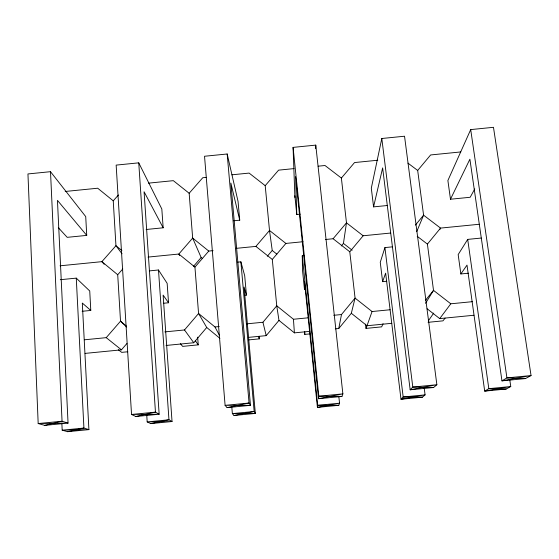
<?xml version="1.0" encoding="UTF-8"?>
<svg xmlns="http://www.w3.org/2000/svg" width="559" height="559" viewBox="0 0 559 559"><rect width="100%" height="100%" fill="white"/><g stroke="black" fill="none" stroke-linecap="round" stroke-linejoin="round"><path stroke-width="0.84" d="M315.667 148.596L315.765 145.116L293.077 147.387L294.914 197.495M341.283 245.988L343.436 243.417L346.482 222.824L341.374 178.069L325.003 165.506L318.127 166.191M335.351 328.846L338.768 328.51L341.486 314.535L355.07 298.094L349.78 251.781L333.101 238.742L325.38 239.511M373.573 206.879L382.642 167.917L410.159 389.798L433.63 387.506L436.865 384.725L404.541 136.221L381.804 138.499L371.309 188.152L373.573 206.879L387.254 205.516M338.768 328.51L351.325 313.285L355.07 298.094L372.063 311.531L390.105 309.756M392.53 246.833L384.913 247.588L380.26 262.283L382.601 281.666L386.772 281.254M383.062 323.724L381.664 326.868L365.991 328.406L366.865 325.946M351.325 313.285L367.004 325.743L372.063 311.531M382.601 281.666L385.64 273.134L400.985 399.259L422.394 397.176L425.078 394.871L424.197 387.96M303.956 255.596L302.265 255.763L302.482 269.969L304.473 289.366L304.417 281.149L317.421 407.392L338.789 405.31L339.544 403.193L338.796 396.275M300.197 214.174L296.78 214.509L295.557 176.609L318.525 398.714L341.954 396.436L342.87 393.878L315.765 145.116M416.714 231.65L423.582 215.173L417.678 170.453L407.965 163.137M450.484 199.235L469.888 159.21L501.961 380.854L525.488 378.569L531.05 375.557L493.478 127.312L470.699 129.597L447.885 180.522L450.484 199.235L470.189 197.271L474.766 188.907M439.758 229.658L440.541 228.093L479.294 224.257M425.56 303.292L433.518 290.38L427.404 244.101L417.224 236.289M481.271 238.05L467.694 239.392L458.17 254.59L460.861 273.952L468.379 273.211M428.264 320.964L433.714 313.103M460.861 273.952L466.996 265.106L484.702 391.118L506.154 389.029L510.765 386.535L509.759 379.631M427.111 308.757L439.723 318.609L450.806 303.796L472.327 301.678M445.111 318.092L442.966 320.852L428.096 322.312M425.518 300.232L433.518 290.38L450.806 303.796M427.404 244.101L440.541 228.093L423.582 215.173L415.372 225.116M349.78 251.781L363.154 235.765L390.664 233.04M417.678 170.453L430.619 154.955L460.798 151.936M248.846 337.336L266.21 335.631L278.969 320.398L276.754 305.808L272.296 259.446L285.894 243.424L303.062 241.719M246.659 323.857L262.933 322.257L276.754 305.808L293.447 319.259L308.03 317.826M333.101 238.742L346.482 222.824L363.154 235.765M341.374 178.069L354.546 162.557L377.786 160.23M166.023 345.462L193.77 342.737L206.732 327.49L198.571 313.501L194.937 267.104L208.773 251.068L213.063 250.642M267.314 256.26L272.233 250.474L269.508 230.469L265.204 185.665L278.599 170.146L294.062 168.601M164.842 331.892L184.505 329.964L198.571 313.501L214.977 326.966L219.47 335.386M236.191 248.35L255.903 246.393L269.508 230.469L285.894 243.424M85.087 353.4L121.45 349.836L126.935 343.478M193.365 266.517L201.142 257.51L192.666 238.092L189.159 193.26L202.777 177.72L206.208 177.378M84.5 339.788L106.224 337.657L120.52 321.187L117.711 274.742L122.777 268.97M122.044 253.786L115.951 245.715L113.239 200.828L118.431 195M86.736 235.395L85.723 216.599L50.506 171.683L27.95 173.947L38.18 423.554L44.762 425.371L62.056 421.227L68.051 423.1L57.451 200.381L86.736 235.395L67.199 237.337L58.346 227.688M61.86 423.198L62.182 430.178L67.646 431.688L83.92 428.061L88.902 429.619L82.306 303.062L90.789 310.434L82.145 311.286M163.165 227.799L161.824 209.017L138.751 162.844L116.153 165.108L131.54 414.464L135.83 416.504L155.458 412.13L159.161 414.233L144.075 191.737L163.165 227.799L146.151 229.49M146.731 414.939L147.185 421.905L150.748 423.603L168.965 419.788L172.039 421.528L163.116 295.089L168.538 302.768L163.347 303.278M227.094 407.616L249.069 403.018L250.474 405.345L227.094 407.616L225.102 405.352L204.531 156.254L227.178 153.991L238.05 201.422L239.734 220.183L233.767 220.777M234.011 415.505L254.177 411.494L255.344 413.429L234.011 415.505L232.362 413.618L231.775 406.659M65.2 191.471L97.692 188.222L113.239 200.828M148.498 183.142L173.332 180.662L189.159 193.26M231.95 174.806L249.111 173.087L265.204 185.665M60.044 265.804L101.885 261.661L115.951 245.715L121.89 250.586M148.03 257.084L178.824 254.038L192.666 238.092L208.773 251.068M60.295 279.71L76.269 278.13L89.74 290.987L90.789 310.434M149.232 270.905L158.49 269.99L167.148 283.336L168.538 302.768M237.498 262.171L240.873 261.836L244.695 275.678L246.435 295.089L244.702 295.264M214.977 326.966L219.261 326.547M333.765 315.297L341.486 314.535M278.969 320.398L294.404 332.864L309.756 331.361M367.004 325.743L391.789 323.312M439.723 318.609L473.955 315.248M127.745 351.772L121.68 352.366L118.319 349.717M197.648 337.161L198.242 344.854L182.632 346.384L180.424 343.68M248.881 339.886L259.306 338.866L259.069 336.301M304.529 331.843L304.788 334.408L309.728 333.919M44.762 425.371L68.051 423.1L38.18 423.554L62.056 421.227L50.506 171.683M135.83 416.504L159.161 414.233L131.54 414.464L155.458 412.13L138.751 162.844M67.646 431.688L88.902 429.619L62.182 430.178L83.92 428.061L76.269 278.13M150.748 423.603L172.039 421.528L147.185 421.905L168.965 419.788L158.49 269.99M338.789 405.31L317.687 405.317L317.421 407.392L339.544 403.193L317.687 405.317L302.265 255.763M341.954 396.436L318.847 396.219L318.525 398.714L342.87 393.878L318.847 396.219L293.077 147.387M422.394 397.176L403.179 397.002L400.985 399.259L425.078 394.871L403.179 397.002L384.913 247.588M433.63 387.506L412.794 387.073L410.159 389.798L436.865 384.725L412.794 387.073L381.804 138.499M506.154 389.029L488.825 388.666L484.702 391.118L510.765 386.535L488.825 388.666L467.694 239.392M525.488 378.569L506.929 377.905L501.961 380.854L531.05 375.557L506.929 377.905L470.699 129.597M343.436 243.417L352.149 250.215M272.233 250.474L276.852 254.135M255.903 246.393L272.296 259.446M106.224 337.657L121.45 349.836M201.142 257.51L202.505 258.607M194.937 267.104L178.824 254.038L179.621 255.561M206.732 327.49L219.939 338.349M117.711 274.742L101.885 261.661L104.156 264.281M126.327 326.037L120.52 321.187L126.648 327.015M184.505 329.964L193.77 342.737M195.28 340.655L198.242 344.854M246.435 295.089L244.087 287.102L255.344 413.429L232.362 413.618L254.177 411.494L240.873 261.836M258.565 336.357L259.306 338.866M262.933 322.257L266.21 335.631M239.734 220.183L230.867 183.072L250.474 405.345L225.102 405.352L249.069 403.018L227.178 153.991M365.495 324.136L365.991 328.406M294.852 195.769L296.78 214.509M293.447 319.259L294.404 332.864M304.767 331.822L304.788 334.408"/></g></svg>
